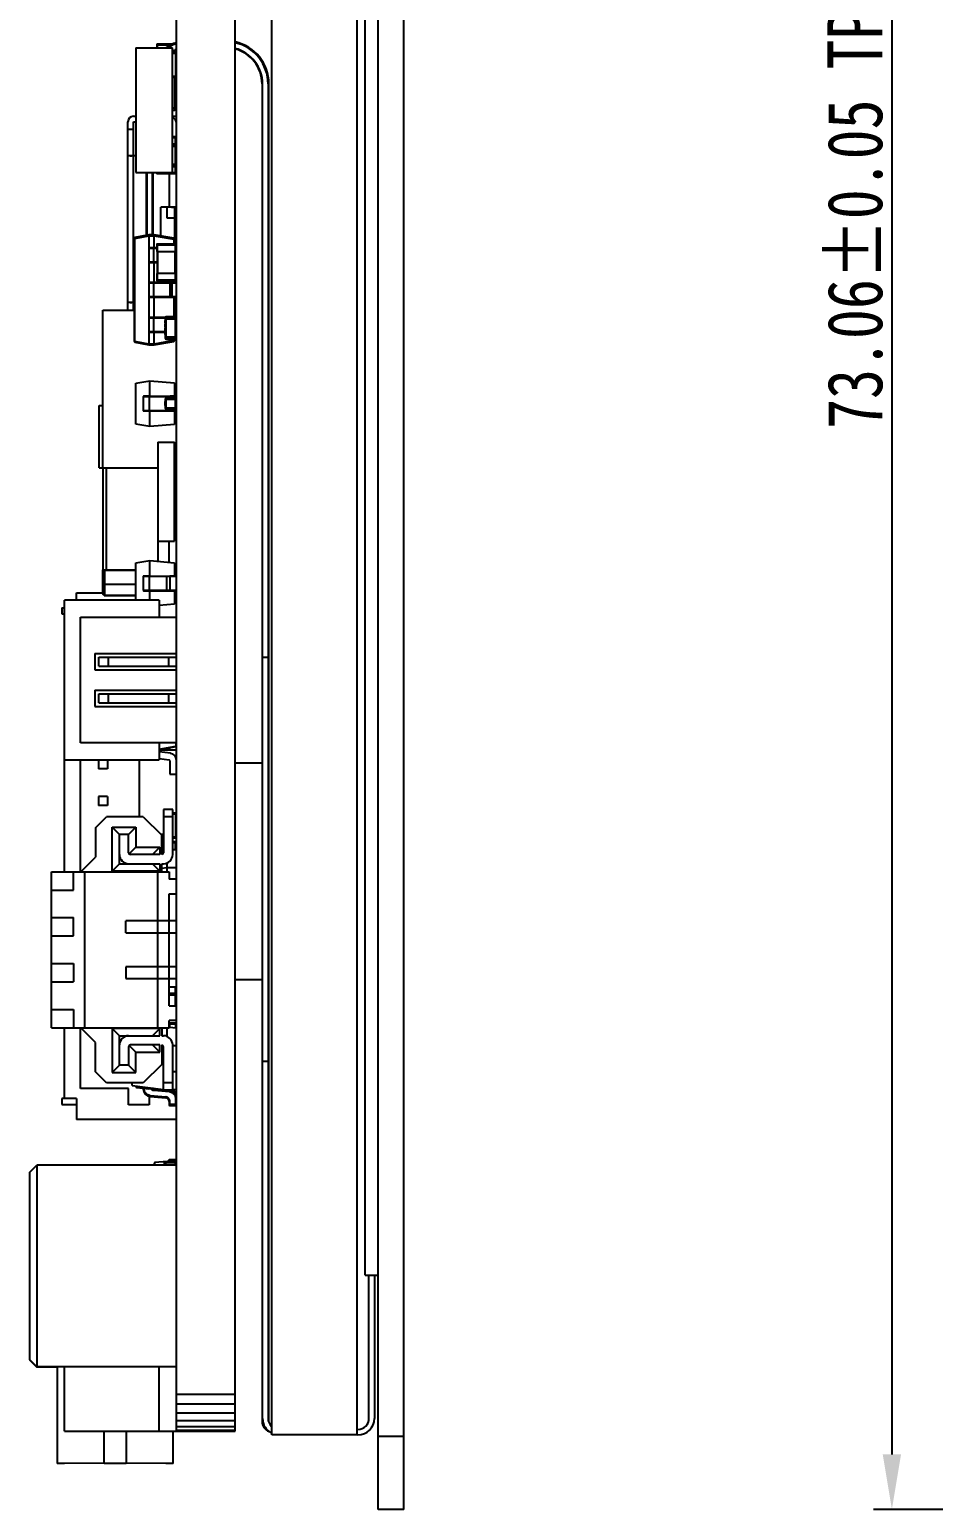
# Model space of a CAD drawing. Header units: millimetres. Extents: x 0 to 297, y 0 to 210.
# Drawn here: x 28.69 to 53.32, y 75.24 to 115.57 of the extents above; entities that cross this region are included whole.
import ezdxf

# ---------------------------------------------------------------- set-up
doc = ezdxf.new("R2010")
doc.units = ezdxf.units.MM
doc.header["$PDMODE"] = 3
doc.header["$PDSIZE"] = 8
doc.linetypes.add('solid', pattern=[0])
doc.layers.get('0').update_dxf_attribs({"linetype": 'CONTINUOUS'})
doc.layers.get('Defpoints').update_dxf_attribs({"linetype": 'CONTINUOUS'})
doc.layers.add('100', color=1, linetype='solid')
doc.styles.get("Standard").update_dxf_attribs({"font": 'txt', "width": 0.8})
doc.dimstyles.new('X0_5', dxfattribs={"dimscale": 0.5, "dimtxt": 2, "dimasz": 2, "dimexe": 1, "dimexo": 1, "dimgap": 0.5, "dimtad": 1, "dimtoh": 1, "dimzin": 0, "dimdsep": 46, "dimtxsty": 'STANDARD', "dimcen": 0, "dimclrd": 256, "dimclrt": 256, "dimadec": 0, "dimazin": 0, "dimtp": 0.1, "dimtm": 0.1, "dimtfac": 1, "dimtofl": 0, "dimtmove": 0, "dimatfit": 3, "dimfxl": 1, "dimtolj": 1, "dimtzin": 0, "dimarcsym": 0})

# ---------------------------------------------------------------- blocks, each defined once
blk = doc.blocks.new('*D35')
at = {"layer": '100', "color": 0, "lineweight": -2}
for p, q in [((64.094, 148.295), (51.692, 148.295)), ((64.094, 75.235), (51.692, 75.235))]:
    blk.add_line(p, q, dxfattribs=at)
at = {"layer": '100', "lineweight": -2}
blk.add_line((52.192, 146.795), (52.192, 76.735), dxfattribs=at)
at = {"layer": '100'}
for points in [[(52.442, 146.795), (51.942, 146.795), (52.192, 148.295)], [(51.942, 76.735), (52.442, 76.735), (52.192, 75.235)]]:
    blk.add_solid(points, dxfattribs=at)
at = {"layer": 'Defpoints', "color": 0}
for p in [(64.594, 148.295), (52.192, 75.235), (64.594, 75.235)]:
    blk.add_point(p, dxfattribs=at)
at = {"layer": '100', "insert": (51.192, 111.622), "char_height": 1.5, "attachment_point": 5, "rotation": 90}
blk.add_mtext('\\A1;73.06%%p0.05 TP OD', dxfattribs=at)
blk = doc.blocks.new('*D36')
at = {"layer": '100', "color": 0, "lineweight": -2}
for p, q in [((65.464, 143.865), (55.891, 143.865)), ((65.464, 85.665), (55.891, 85.665))]:
    blk.add_line(p, q, dxfattribs=at)
at = {"layer": '100', "lineweight": -2}
blk.add_line((56.391, 142.365), (56.391, 87.165), dxfattribs=at)
at = {"layer": '100'}
for points in [[(56.641, 142.365), (56.141, 142.365), (56.391, 143.865)], [(56.141, 87.165), (56.641, 87.165), (56.391, 85.665)]]:
    blk.add_solid(points, dxfattribs=at)
at = {"layer": 'Defpoints', "color": 0}
for p in [(65.964, 143.865), (56.391, 85.665), (65.964, 85.665)]:
    blk.add_point(p, dxfattribs=at)
at = {"layer": '100', "insert": (55.391, 113.902), "char_height": 1.5, "attachment_point": 5, "rotation": 90}
blk.add_mtext('\\A1;58.20%%p0.10 TP VA', dxfattribs=at)

msp = doc.modelspace()

# ---------------------------------------------------------------- linework, layer by layer
at = {"color": 7, "linetype": 'Continuous'}
for p, q in [((38.188, 75.235), (38.188, 148.295)), ((38.888, 75.235), (38.888, 148.295)), ((35.288, 77.265), (35.288, 146.465)), ((37.618, 77.265), (37.618, 146.465)), ((32.688, 77.363), (32.688, 146.371)), ((34.288, 77.363), (34.288, 146.371)), ((37.838, 81.615), (37.838, 145.715)), ((31.588, 115.071), (31.588, 111.671)), ((31.588, 115.071), (32.586, 115.071)), ((32.153, 115.147), (32.153, 115.071)), ((32.153, 115.147), (32.559, 115.147)), ((32.173, 115.071), (32.173, 115.167)), ((32.598, 115.167), (32.173, 115.167)), ((32.586, 111.671), (32.586, 115.071)), ((32.638, 114.971), (32.586, 114.971)), ((32.638, 114.971), (32.638, 114.941)), ((32.653, 114.974), (32.653, 114.968)), ((32.673, 114.956), (32.673, 114.988)), ((32.688, 114.941), (32.586, 114.941)), ((32.663, 114.916), (32.586, 114.916)), ((32.663, 114.916), (32.663, 114.286)), ((32.663, 114.841), (32.688, 114.841)), ((32.663, 114.286), (32.586, 114.286)), ((32.688, 114.261), (32.586, 114.261)), ((32.638, 114.261), (32.638, 113.371)), ((32.663, 114.361), (32.688, 114.361)), ((35.023, 114.087), (35.023, 95.586)), ((35.038, 77.715), (35.038, 114.085)), ((35.188, 114.085), (35.188, 77.715)), ((35.213, 77.635), (35.213, 114.087)), ((32.688, 113.421), (32.586, 113.421)), ((32.586, 113.371), (32.638, 113.371)), ((31.368, 107.923), (31.368, 113.054)), ((31.518, 113.204), (31.588, 113.204)), ((31.518, 107.923), (31.518, 113.054)), ((31.518, 113.054), (31.588, 113.054)), ((32.586, 113.204), (32.688, 113.204)), ((32.68, 113.054), (32.688, 113.054)), ((31.368, 112.854), (31.518, 112.854)), ((32.653, 112.641), (32.586, 112.641)), ((32.586, 112.621), (32.673, 112.621)), ((32.653, 112.641), (32.653, 112.446)), ((32.673, 112.442), (32.673, 112.621)), ((32.688, 112.604), (32.673, 112.604)), ((31.588, 112.129), (31.368, 112.129)), ((32.657, 112.446), (32.586, 112.446)), ((32.586, 112.415), (32.688, 112.415)), ((32.586, 112.385), (32.688, 112.385)), ((32.657, 112.446), (32.657, 111.836)), ((32.586, 111.897), (32.688, 111.897)), ((32.657, 111.867), (32.586, 111.867)), ((32.586, 111.836), (32.657, 111.836)), ((32.653, 111.836), (32.653, 111.641)), ((32.673, 111.661), (32.673, 111.84)), ((31.588, 111.671), (32.586, 111.671)), ((31.869, 111.671), (31.869, 109.958)), ((31.888, 111.671), (31.888, 109.961)), ((32.038, 109.971), (32.038, 111.671)), ((32.059, 109.971), (32.059, 111.671)), ((32.153, 111.671), (32.153, 111.661)), ((32.673, 111.661), (32.153, 111.661)), ((32.173, 111.641), (32.173, 111.671)), ((32.173, 111.641), (32.653, 111.641)), ((32.488, 111.641), (32.488, 110.729)), ((32.268, 109.939), (32.268, 110.729)), ((32.688, 110.729), (32.268, 110.729)), ((32.438, 110.429), (32.438, 110.729)), ((32.638, 110.729), (32.638, 109.721)), ((32.638, 110.429), (32.438, 110.429)), ((31.538, 109.873), (31.538, 107.069)), ((31.538, 109.873), (31.558, 109.873)), ((31.938, 109.971), (31.558, 109.897)), ((31.558, 109.873), (31.938, 109.947)), ((31.558, 107.069), (31.558, 109.873)), ((32.088, 109.971), (31.938, 109.971)), ((31.938, 109.946), (31.938, 106.996)), ((31.938, 109.946), (32.088, 109.946)), ((32.617, 109.878), (32.088, 109.971)), ((32.088, 109.621), (32.088, 109.946)), ((32.088, 109.946), (32.617, 109.853)), ((32.153, 109.701), (32.153, 109.521)), ((32.153, 109.701), (32.653, 109.701)), ((32.173, 109.521), (32.173, 109.721)), ((32.653, 109.721), (32.173, 109.721)), ((32.617, 109.853), (32.617, 109.721)), ((32.617, 109.853), (32.638, 109.853)), ((32.638, 110.028), (32.688, 110.028)), ((32.653, 109.721), (32.653, 109.521)), ((32.653, 109.701), (32.673, 109.701)), ((32.673, 109.521), (32.673, 109.701)), ((31.938, 109.611), (32.153, 109.611)), ((32.153, 109.621), (31.948, 109.621)), ((32.073, 109.231), (32.073, 109.611)), ((32.153, 109.521), (32.673, 109.521)), ((32.163, 109.521), (32.163, 108.921)), ((32.183, 108.921), (32.183, 109.521)), ((32.643, 109.521), (32.643, 108.921)), ((32.663, 108.921), (32.663, 109.521)), ((32.688, 109.628), (32.673, 109.628)), ((32.688, 109.621), (32.673, 109.621)), ((32.673, 109.611), (32.688, 109.611)), ((32.163, 109.231), (31.938, 109.231)), ((31.948, 109.221), (32.163, 109.221)), ((32.088, 108.671), (32.088, 109.221)), ((32.673, 108.921), (32.153, 108.921)), ((32.153, 108.921), (32.153, 108.741)), ((32.173, 108.721), (32.173, 108.921)), ((32.653, 108.921), (32.653, 108.721)), ((32.688, 109.231), (32.663, 109.231)), ((32.688, 109.221), (32.663, 109.221)), ((32.663, 109.221), (32.688, 109.221)), ((32.663, 109.221), (32.688, 109.221)), ((32.663, 108.928), (32.688, 108.928)), ((32.673, 108.741), (32.673, 108.921)), ((31.938, 108.661), (32.073, 108.661)), ((32.121, 108.671), (31.948, 108.671)), ((32.073, 108.661), (32.567, 108.661)), ((32.073, 108.281), (32.073, 108.661)), ((32.688, 108.671), (32.121, 108.671)), ((32.673, 108.741), (32.153, 108.741)), ((32.173, 108.721), (32.653, 108.721)), ((32.524, 108.281), (32.524, 108.661)), ((32.56, 108.661), (32.56, 108.281)), ((32.567, 108.661), (32.578, 108.661)), ((32.567, 108.661), (32.567, 108.281)), ((32.578, 108.661), (32.688, 108.661)), ((32.578, 108.281), (32.578, 108.661)), ((32.617, 108.721), (32.617, 108.671)), ((32.653, 108.721), (32.638, 108.721)), ((32.638, 108.671), (32.638, 108.721)), ((32.638, 108.701), (32.673, 108.701)), ((32.653, 108.721), (32.653, 108.671)), ((32.673, 108.671), (32.673, 108.701)), ((31.538, 108.129), (31.368, 108.129)), ((32.073, 108.281), (31.938, 108.281)), ((31.948, 108.271), (32.121, 108.271)), ((32.567, 108.281), (32.073, 108.281)), ((32.088, 107.721), (32.088, 108.271)), ((32.121, 108.271), (32.688, 108.271)), ((32.577, 108.271), (32.527, 108.271)), ((32.578, 108.281), (32.567, 108.281)), ((32.688, 108.281), (32.578, 108.281)), ((32.617, 108.271), (32.617, 107.741)), ((32.638, 107.741), (32.638, 108.271)), ((32.673, 108.221), (32.638, 108.221)), ((32.653, 108.201), (32.638, 108.201)), ((32.638, 108.201), (32.653, 108.201)), ((32.653, 108.271), (32.653, 108.201)), ((32.673, 108.221), (32.673, 108.271)), ((30.688, 103.624), (30.688, 107.923)), ((30.688, 107.923), (31.538, 107.923)), ((31.938, 107.711), (32.383, 107.711)), ((32.385, 107.721), (31.948, 107.721)), ((32.073, 107.331), (32.073, 107.711)), ((32.383, 107.711), (32.657, 107.711)), ((32.383, 107.711), (32.383, 107.162)), ((32.657, 107.741), (32.414, 107.741)), ((32.414, 107.132), (32.414, 107.741)), ((32.638, 107.923), (32.688, 107.923)), ((32.657, 107.741), (32.657, 107.132)), ((32.657, 107.711), (32.688, 107.711)), ((32.688, 107.721), (32.686, 107.721)), ((32.383, 107.331), (31.938, 107.331)), ((31.948, 107.321), (32.381, 107.321)), ((32.088, 106.996), (32.088, 107.321)), ((32.381, 107.636), (32.383, 107.636)), ((32.381, 107.562), (32.381, 107.636)), ((32.381, 107.625), (32.383, 107.625)), ((32.383, 107.573), (32.381, 107.573)), ((32.381, 107.562), (32.383, 107.562)), ((32.383, 107.534), (32.381, 107.534)), ((32.381, 107.46), (32.381, 107.534)), ((32.381, 107.497), (32.383, 107.497)), ((32.383, 107.46), (32.381, 107.46)), ((32.381, 107.43), (32.383, 107.43)), ((32.381, 107.353), (32.381, 107.43)), ((32.381, 107.353), (32.383, 107.353)), ((32.383, 107.329), (32.381, 107.329)), ((32.381, 107.255), (32.381, 107.329)), ((32.381, 107.293), (32.383, 107.293)), ((32.383, 107.68), (32.688, 107.68)), ((32.389, 107.68), (32.386, 107.68)), ((31.558, 107.069), (31.538, 107.069)), ((31.938, 106.996), (31.558, 107.069)), ((31.558, 107.045), (31.938, 106.971)), ((32.088, 106.996), (31.938, 106.996)), ((31.938, 106.971), (32.088, 106.971)), ((32.617, 107.089), (32.088, 106.996)), ((32.088, 106.971), (32.617, 107.064)), ((32.383, 107.255), (32.381, 107.255)), ((32.383, 107.193), (32.688, 107.193)), ((32.657, 107.162), (32.383, 107.162)), ((32.389, 107.193), (32.386, 107.193)), ((32.414, 107.132), (32.657, 107.132)), ((32.617, 107.132), (32.617, 107.089)), ((32.638, 107.089), (32.617, 107.089)), ((32.638, 107.089), (32.638, 107.132)), ((31.588, 105.93), (31.963, 105.996)), ((31.588, 104.812), (31.588, 105.93)), ((31.963, 105.996), (32.638, 105.937)), ((31.963, 105.571), (31.963, 105.996)), ((32.638, 105.937), (32.638, 105.571)), ((30.588, 105.325), (30.688, 105.325)), ((30.588, 103.623), (30.588, 105.325)), ((31.788, 105.566), (32.427, 105.566)), ((31.788, 105.566), (31.788, 105.176)), ((31.96, 105.571), (31.793, 105.571)), ((31.96, 105.571), (32.518, 105.571)), ((31.96, 105.566), (31.96, 105.571)), ((31.96, 105.176), (31.96, 105.566)), ((32.381, 105.428), (32.383, 105.428)), ((32.381, 105.323), (32.381, 105.428)), ((32.383, 105.34), (32.381, 105.34)), ((32.381, 105.331), (32.383, 105.331)), ((32.383, 105.323), (32.381, 105.323)), ((32.381, 105.321), (32.381, 105.323)), ((32.381, 105.321), (32.383, 105.321)), ((32.383, 105.493), (32.657, 105.493)), ((32.383, 105.493), (32.383, 105.25)), ((32.657, 105.524), (32.414, 105.524)), ((32.414, 105.219), (32.414, 105.524)), ((32.427, 105.571), (32.427, 105.566)), ((32.427, 105.566), (32.683, 105.566)), ((32.427, 105.524), (32.427, 105.566)), ((32.513, 105.566), (32.513, 105.524)), ((32.683, 105.571), (32.518, 105.571)), ((32.518, 105.524), (32.518, 105.571)), ((32.657, 105.524), (32.657, 105.219)), ((32.657, 105.493), (32.688, 105.493)), ((32.683, 105.571), (32.683, 105.51)), ((32.683, 105.176), (31.788, 105.176)), ((31.793, 105.171), (32.683, 105.171)), ((31.96, 105.171), (31.96, 105.176)), ((31.963, 104.746), (31.963, 105.171)), ((32.657, 105.25), (32.383, 105.25)), ((32.414, 105.219), (32.657, 105.219)), ((32.427, 105.176), (32.427, 105.219)), ((32.427, 105.176), (32.427, 105.171)), ((32.513, 105.219), (32.513, 105.176)), ((32.518, 105.171), (32.518, 105.219)), ((32.683, 105.171), (32.638, 105.171)), ((32.638, 105.171), (32.638, 104.805)), ((32.678, 105.171), (32.683, 105.171)), ((32.683, 105.233), (32.683, 105.176)), ((31.963, 104.746), (31.588, 104.812)), ((32.638, 104.805), (31.963, 104.746)), ((32.188, 104.321), (32.638, 104.321)), ((32.188, 104.321), (32.188, 101.076)), ((32.638, 101.621), (32.638, 104.321)), ((32.657, 103.976), (32.638, 103.976)), ((32.638, 103.945), (32.688, 103.945)), ((32.638, 103.915), (32.688, 103.915)), ((32.657, 103.976), (32.657, 103.366)), ((32.674, 103.971), (32.688, 103.971)), ((30.588, 103.623), (31.188, 103.623)), ((30.588, 103.622), (31.188, 103.622)), ((30.688, 103.624), (32.188, 103.624)), ((30.688, 103.623), (30.688, 100.843)), ((30.788, 100.843), (30.788, 103.623)), ((31.188, 103.623), (32.188, 103.623)), ((32.638, 103.427), (32.688, 103.427)), ((32.657, 103.397), (32.638, 103.397)), ((32.638, 103.366), (32.657, 103.366)), ((32.657, 102.576), (32.638, 102.576)), ((32.638, 102.545), (32.688, 102.545)), ((32.638, 102.515), (32.688, 102.515)), ((32.657, 102.576), (32.657, 101.966)), ((32.638, 102.027), (32.688, 102.027)), ((32.657, 101.997), (32.638, 101.997)), ((32.638, 101.966), (32.657, 101.966)), ((32.673, 101.971), (32.688, 101.971)), ((32.188, 101.621), (32.638, 101.621)), ((32.488, 101.049), (32.488, 101.621)), ((30.688, 100.843), (31.588, 100.843)), ((30.688, 100.191), (30.688, 100.843)), ((31.588, 101.029), (31.963, 101.095)), ((31.588, 100.013), (31.588, 101.029)), ((31.963, 101.095), (32.638, 101.036)), ((31.963, 100.67), (31.963, 101.095)), ((32.638, 101.036), (32.638, 100.67)), ((32.688, 100.97), (32.638, 100.97)), ((31.588, 100.823), (30.688, 100.823)), ((31.588, 100.443), (30.688, 100.443)), ((30.738, 100.151), (30.738, 100.823)), ((31.788, 100.665), (32.427, 100.665)), ((31.788, 100.665), (31.788, 100.275)), ((31.96, 100.67), (31.793, 100.67)), ((31.96, 100.67), (32.518, 100.67)), ((31.96, 100.665), (31.96, 100.67)), ((31.96, 100.275), (31.96, 100.665)), ((32.427, 100.67), (32.427, 100.665)), ((32.427, 100.665), (32.683, 100.665)), ((32.427, 100.275), (32.427, 100.665)), ((32.513, 100.665), (32.513, 100.275)), ((32.683, 100.67), (32.518, 100.67)), ((32.518, 100.27), (32.518, 100.67)), ((32.688, 100.77), (32.638, 100.77)), ((32.683, 100.67), (32.683, 100.275)), ((29.963, 100.215), (30.688, 100.215)), ((29.963, 100.013), (29.963, 100.215)), ((30.727, 100.144), (30.738, 100.143)), ((30.738, 100.151), (30.738, 100.144)), ((30.738, 100.144), (30.738, 100.143)), ((30.738, 100.143), (31.588, 100.143)), ((30.738, 100.141), (30.738, 100.143)), ((31.588, 100.141), (30.738, 100.141)), ((32.683, 100.275), (31.788, 100.275)), ((31.793, 100.27), (32.683, 100.27)), ((31.96, 100.27), (31.96, 100.275)), ((31.963, 100.013), (31.963, 100.27)), ((32.427, 100.275), (32.427, 100.27)), ((32.683, 100.27), (32.638, 100.27)), ((32.638, 100.27), (32.638, 99.904)), ((32.688, 100.17), (32.638, 100.17)), ((32.678, 100.27), (32.683, 100.27)), ((29.563, 99.81), (29.638, 99.81)), ((29.563, 99.81), (29.563, 99.647)), ((29.563, 99.647), (29.638, 99.647)), ((32.219, 100.013), (29.638, 100.013)), ((29.638, 92.613), (29.638, 100.013)), ((32.219, 100.013), (32.219, 99.55)), ((32.638, 99.904), (32.219, 99.867)), ((32.638, 99.904), (32.219, 99.868)), ((32.688, 99.97), (32.638, 99.97)), ((32.688, 99.97), (32.638, 99.97)), ((30.079, 99.55), (32.688, 99.55)), ((30.079, 96.126), (30.079, 99.55)), ((30.463, 98.563), (32.688, 98.563)), ((30.463, 98.563), (30.463, 98.113)), ((30.576, 98.463), (32.688, 98.463)), ((30.576, 98.213), (30.576, 98.463)), ((30.826, 98.463), (30.826, 98.213)), ((32.483, 98.213), (32.483, 98.463)), ((35.188, 98.449), (35.038, 98.449)), ((30.463, 98.113), (32.688, 98.113)), ((30.576, 98.213), (32.688, 98.213)), ((30.463, 97.563), (32.688, 97.563)), ((30.463, 97.563), (30.463, 97.113)), ((30.576, 97.463), (32.688, 97.463)), ((30.576, 97.213), (30.576, 97.463)), ((30.576, 97.213), (32.688, 97.213)), ((30.826, 97.463), (30.826, 97.213)), ((32.483, 97.213), (32.483, 97.463)), ((30.463, 97.113), (32.688, 97.113)), ((32.688, 96.126), (30.079, 96.126)), ((32.219, 96.126), (32.219, 95.663)), ((32.219, 95.959), (32.671, 96.039)), ((32.671, 96.019), (32.219, 95.939)), ((32.508, 95.939), (32.508, 95.99)), ((32.671, 96.126), (32.671, 96.039)), ((29.638, 95.663), (32.219, 95.663)), ((30.075, 92.613), (30.075, 95.663)), ((30.563, 95.663), (30.563, 95.415)), ((30.813, 95.663), (30.813, 95.415)), ((31.688, 94.113), (31.688, 95.663)), ((32.219, 95.939), (32.687, 95.939)), ((32.533, 95.841), (32.219, 95.885)), ((32.219, 95.703), (32.491, 95.665)), ((32.324, 95.958), (32.324, 95.939)), ((32.508, 95.645), (32.508, 95.269)), ((32.688, 95.768), (32.687, 95.768)), ((34.288, 95.586), (35.038, 95.586)), ((30.813, 95.415), (30.563, 95.415)), ((32.508, 95.269), (32.688, 95.269)), ((32.688, 94.823), (32.687, 94.823)), ((32.688, 94.822), (32.687, 94.822)), ((30.813, 94.665), (30.563, 94.665)), ((30.563, 94.665), (30.563, 94.415)), ((30.813, 94.415), (30.563, 94.415)), ((30.813, 94.665), (30.813, 94.415)), ((32.687, 94.757), (32.688, 94.757)), ((32.687, 94.727), (32.688, 94.727)), ((30.488, 93.813), (30.788, 94.113)), ((31.788, 94.113), (30.788, 94.113)), ((31.788, 94.113), (32.288, 93.613)), ((32.588, 94.313), (32.338, 94.313)), ((32.338, 94.313), (32.338, 93.133)), ((32.588, 94.113), (32.338, 94.113)), ((32.588, 93.083), (32.588, 94.313)), ((32.688, 94.209), (32.588, 94.209)), ((32.663, 94.184), (32.588, 94.184)), ((32.663, 94.184), (32.663, 93.554)), ((32.663, 94.109), (32.688, 94.109)), ((32.687, 94.239), (32.688, 94.239)), ((30.488, 93.813), (30.488, 93.013)), ((30.938, 93.833), (31.588, 93.833)), ((30.938, 93.833), (31.138, 93.633)), ((30.938, 92.633), (30.938, 93.833)), ((31.388, 93.633), (31.138, 93.633)), ((31.138, 92.833), (31.138, 93.633)), ((31.588, 93.833), (31.388, 93.633)), ((31.388, 93.133), (31.388, 93.633)), ((31.588, 93.833), (31.588, 93.283)), ((32.262, 93.639), (32.338, 93.639)), ((32.288, 93.083), (32.288, 93.613)), ((32.324, 93.639), (32.324, 93.428)), ((32.663, 93.639), (32.687, 93.639)), ((32.663, 93.629), (32.688, 93.629)), ((31.588, 93.283), (31.403, 93.098)), ((31.588, 93.283), (32.238, 93.283)), ((32.238, 93.283), (32.038, 93.083)), ((32.238, 93.283), (32.238, 93.083)), ((32.338, 93.428), (32.288, 93.428)), ((32.288, 93.408), (32.338, 93.408)), ((32.663, 93.554), (32.588, 93.554)), ((32.688, 93.529), (32.588, 93.529)), ((32.653, 93.428), (32.588, 93.428)), ((32.588, 93.408), (32.673, 93.408)), ((32.653, 93.428), (32.653, 93.219)), ((32.673, 93.219), (32.673, 93.408)), ((30.088, 92.613), (30.488, 93.013)), ((30.938, 92.633), (31.138, 92.833)), ((31.138, 92.833), (32.238, 92.833)), ((32.238, 93.083), (31.438, 93.083)), ((32.238, 92.633), (32.038, 92.833)), ((32.238, 92.833), (32.238, 92.633)), ((32.288, 92.833), (32.338, 92.833)), ((32.288, 92.613), (32.288, 92.833)), ((29.288, 92.613), (32.488, 92.613)), ((29.288, 88.363), (29.288, 92.613)), ((29.888, 92.113), (29.888, 92.613)), ((30.188, 92.613), (30.188, 88.363)), ((32.238, 92.633), (30.938, 92.633)), ((32.188, 88.363), (32.188, 92.613)), ((32.488, 92.613), (32.488, 92.413)), ((32.688, 92.413), (32.488, 92.413)), ((29.288, 92.113), (29.888, 92.113)), ((32.488, 92.013), (32.688, 92.013)), ((32.488, 88.963), (32.488, 92.013)), ((29.288, 91.363), (29.888, 91.363)), ((29.888, 90.863), (29.888, 91.363)), ((32.688, 91.273), (31.313, 91.273)), ((31.313, 90.953), (31.313, 91.273)), ((29.288, 90.863), (29.888, 90.863)), ((31.313, 90.953), (32.688, 90.953)), ((29.288, 90.113), (29.888, 90.113)), ((29.888, 90.113), (29.888, 89.613)), ((32.688, 90.023), (31.313, 90.023)), ((31.313, 90.023), (31.313, 89.703)), ((29.288, 89.613), (29.888, 89.613)), ((31.313, 89.703), (32.688, 89.703)), ((34.288, 89.679), (35.038, 89.679)), ((35.023, 89.679), (35.023, 77.635)), ((32.657, 89.296), (32.488, 89.296)), ((32.653, 89.279), (32.488, 89.279)), ((32.488, 89.259), (32.673, 89.259)), ((32.653, 89.279), (32.653, 88.963)), ((32.657, 89.469), (32.657, 89.278)), ((32.673, 88.963), (32.673, 89.259)), ((32.688, 89.183), (32.673, 89.183)), ((32.673, 89.14), (32.688, 89.14)), ((29.288, 88.863), (29.888, 88.863)), ((29.888, 88.863), (29.888, 88.363)), ((32.488, 88.963), (32.688, 88.963)), ((29.288, 88.363), (32.488, 88.363)), ((29.638, 86.433), (29.638, 88.363)), ((30.075, 86.71), (30.075, 88.363)), ((30.488, 87.963), (30.088, 88.363)), ((32.238, 88.343), (30.938, 88.343)), ((30.938, 88.343), (31.138, 88.143)), ((30.938, 88.343), (30.938, 87.143)), ((32.238, 88.343), (32.038, 88.143)), ((32.238, 88.143), (32.238, 88.343)), ((32.288, 88.363), (32.288, 88.143)), ((32.324, 88.363), (32.324, 88.356)), ((32.688, 88.563), (32.488, 88.563)), ((32.488, 88.363), (32.488, 88.563)), ((32.488, 88.465), (32.688, 88.465)), ((32.513, 88.382), (32.488, 88.382)), ((32.663, 88.49), (32.513, 88.49)), ((32.513, 88.382), (32.513, 88.49)), ((32.663, 88.49), (32.663, 88.356)), ((30.488, 87.163), (30.488, 87.963)), ((31.138, 88.143), (32.238, 88.143)), ((31.138, 87.343), (31.138, 88.143)), ((32.288, 88.143), (32.338, 88.143)), ((31.388, 87.843), (31.388, 87.343)), ((31.588, 87.693), (31.403, 87.878)), ((32.238, 87.893), (31.438, 87.893)), ((31.588, 87.693), (32.238, 87.693)), ((31.588, 87.143), (31.588, 87.693)), ((32.238, 87.693), (32.038, 87.893)), ((32.238, 87.693), (32.238, 87.893)), ((32.288, 87.893), (32.288, 87.363)), ((32.338, 86.663), (32.338, 87.843)), ((32.588, 86.663), (32.588, 87.893)), ((30.788, 86.863), (30.488, 87.163)), ((30.938, 87.143), (31.138, 87.343)), ((30.938, 87.143), (31.588, 87.143)), ((31.388, 87.343), (31.138, 87.343)), ((31.588, 87.143), (31.388, 87.343)), ((32.288, 87.363), (31.788, 86.863)), ((35.188, 87.444), (35.038, 87.444)), ((31.383, 86.71), (30.075, 86.71)), ((31.788, 86.863), (30.788, 86.863)), ((31.383, 86.26), (31.383, 86.71)), ((31.588, 86.771), (31.588, 86.762)), ((31.613, 86.762), (31.588, 86.762)), ((31.61, 86.739), (31.613, 86.762)), ((31.61, 86.738), (31.61, 86.739)), ((31.61, 86.738), (31.935, 86.693)), ((31.613, 86.762), (31.613, 86.768)), ((31.613, 86.762), (31.938, 86.718)), ((31.788, 86.713), (31.788, 86.69)), ((31.938, 86.718), (31.935, 86.693)), ((31.938, 86.718), (31.978, 86.723)), ((31.941, 86.695), (31.938, 86.718)), ((31.941, 86.693), (32.077, 86.711)), ((32.588, 86.863), (32.338, 86.863)), ((29.963, 86.433), (29.563, 86.433)), ((29.563, 86.433), (29.563, 86.27)), ((29.963, 86.433), (29.963, 85.865)), ((31.813, 86.69), (31.788, 86.69)), ((31.813, 86.69), (31.813, 86.71)), ((31.941, 86.693), (31.941, 86.695)), ((31.95, 86.494), (31.95, 86.26)), ((31.97, 86.49), (31.973, 86.515)), ((31.97, 86.49), (32.397, 86.453)), ((31.973, 86.515), (32.399, 86.478)), ((32.028, 86.7), (32.088, 86.692)), ((32.077, 86.655), (32.079, 86.68)), ((32.503, 86.619), (32.077, 86.655)), ((32.505, 86.644), (32.079, 86.68)), ((32.188, 86.692), (32.088, 86.692)), ((32.188, 86.692), (32.188, 86.697)), ((32.188, 86.692), (32.201, 86.696)), ((32.575, 86.652), (32.246, 86.666)), ((32.588, 86.663), (32.338, 86.663)), ((32.399, 86.478), (32.397, 86.453)), ((32.488, 86.353), (32.513, 86.353)), ((32.488, 86.353), (32.488, 86.27)), ((32.505, 86.644), (32.503, 86.619)), ((32.513, 86.245), (32.513, 86.353)), ((32.663, 86.444), (32.688, 86.444)), ((32.663, 86.444), (32.663, 86.245)), ((29.563, 86.27), (29.963, 86.27)), ((31.95, 86.26), (31.383, 86.26)), ((32.663, 86.27), (32.488, 86.27)), ((32.513, 86.245), (32.663, 86.245)), ((32.688, 85.865), (29.963, 85.865)), ((32.438, 84.719), (32.106, 84.691)), ((32.688, 84.709), (32.363, 84.709)), ((32.363, 84.621), (32.363, 84.709)), ((32.488, 84.719), (32.438, 84.719)), ((32.438, 84.709), (32.438, 84.719)), ((32.488, 84.769), (32.688, 84.769)), ((32.488, 84.709), (32.488, 84.769)), ((28.688, 84.421), (28.888, 84.621)), ((28.688, 84.421), (28.688, 79.316)), ((32.688, 84.621), (28.888, 84.621)), ((28.888, 84.621), (28.888, 79.116)), ((32.088, 84.671), (32.088, 84.621)), ((32.106, 84.621), (32.106, 84.691)), ((32.363, 84.659), (32.388, 84.659)), ((32.663, 84.684), (32.388, 84.684)), ((32.388, 84.684), (32.388, 84.621)), ((32.663, 84.621), (32.663, 84.684)), ((37.838, 81.615), (38.188, 81.615)), ((37.938, 77.715), (37.938, 81.615)), ((38.088, 81.615), (38.088, 77.715)), ((28.688, 79.321), (28.888, 79.121)), ((28.688, 79.316), (28.888, 79.116)), ((32.688, 79.121), (28.888, 79.121)), ((29.438, 79.116), (28.888, 79.116)), ((29.438, 79.121), (29.438, 76.49)), ((29.638, 77.363), (29.638, 79.121)), ((32.219, 77.363), (32.219, 79.121)), ((32.688, 78.372), (34.288, 78.372)), ((32.688, 78.11), (34.288, 78.11)), ((32.688, 77.867), (34.288, 77.867)), ((32.688, 77.658), (34.288, 77.658)), ((32.688, 77.498), (34.288, 77.498)), ((29.638, 77.363), (32.688, 77.363)), ((30.718, 76.491), (30.718, 77.363)), ((31.318, 77.363), (31.318, 76.491)), ((32.598, 76.49), (32.598, 77.363)), ((32.688, 77.397), (34.288, 77.397)), ((32.688, 77.363), (34.288, 77.363)), ((37.638, 77.265), (35.288, 77.265)), ((37.618, 77.415), (37.638, 77.415)), ((38.188, 77.235), (38.888, 77.235)), ((29.638, 76.49), (29.438, 76.49)), ((30.718, 76.491), (29.638, 76.49)), ((30.718, 76.491), (31.318, 76.491)), ((32.398, 76.49), (31.318, 76.491)), ((32.598, 76.49), (32.398, 76.49)), ((38.888, 75.235), (38.188, 75.235))]:
    msp.add_line(p, q, dxfattribs=at)
at = {"color": 40, "linetype": 'Continuous'}
for p, q in [((31.368, 112.129), (31.375, 112.129)), ((31.43, 112.129), (31.471, 112.129)), ((32.554, 110.729), (32.606, 110.729)), ((32.678, 110.729), (32.688, 110.729)), ((31.368, 108.129), (31.375, 108.129)), ((31.43, 108.129), (31.472, 108.129))]:
    msp.add_line(p, q, dxfattribs=at)
at = {"color": 6, "linetype": 'Continuous'}
for p, q in [((32.588, 93.219), (32.688, 93.219)), ((32.438, 92.719), (32.438, 92.856)), ((32.428, 92.719), (32.288, 92.702)), ((32.688, 92.719), (32.428, 92.719)), ((32.429, 92.719), (32.429, 92.613)), ((32.688, 89.469), (32.488, 89.469)), ((32.289, 88.351), (32.384, 88.363)), ((32.428, 88.363), (32.428, 88.124)), ((32.688, 88.355), (32.488, 88.365)), ((32.688, 87.869), (32.588, 87.869)), ((32.588, 87.169), (32.688, 87.169)), ((31.488, 86.784), (31.488, 86.863)), ((31.488, 86.784), (32.338, 86.68)), ((32.588, 86.677), (32.688, 86.682))]:
    msp.add_line(p, q, dxfattribs=at)
at = {"color": 7, "linetype": 'Continuous'}
for centre, radius, start, end in [((32.173, 115.147), 0.02, 90, 180), ((33.019, 114.106), 1.15, 106.778, 122.174), ((33.038, 114.085), 1.15, 108.0065, 119.3354), ((33.038, 114.085), 1, 110.627, 117.2512), ((33.059, 114.066), 1, 111.8217, 115.4494), ((32.638, 114.921), 0.05, 24.1876, 90), ((34.044, 114.087), 1.169, 0, 77.8733), ((34.038, 114.085), 1, 0, 75.3745), ((34.044, 114.087), 0.979, 0, 75.427), ((34.038, 114.085), 1.15, 0, 77.2465), ((32.638, 113.421), 0.05, 270, 0), ((32.638, 113.421), 0.05, 270, 0), ((31.518, 113.054), 0.15, 90, 180), ((32.488, 113.004), 0.2, 0, 60.2893), ((32.653, 112.621), 0.02, 0, 90), ((32.173, 111.661), 0.02, 180, 270), ((32.173, 111.661), 0.02, 180, 270), ((32.653, 111.661), 0.02, 270, 0), ((32.653, 111.661), 0.02, 270, 0), ((31.563, 109.873), 0.025, 101, 180), ((32.092, 109.946), 0.00443, 175.1085, 179.9946), ((32.173, 109.701), 0.02, 90, 180), ((32.613, 109.853), 0.025, 0, 80), ((32.653, 109.701), 0.02, 0, 90), ((31.948, 109.611), 0.01, 90, 180), ((31.948, 109.231), 0.01, 180, 270), ((31.948, 108.661), 0.01, 90, 180), ((32.173, 108.741), 0.02, 180, 270), ((32.173, 108.741), 0.02, 180, 270), ((32.57, 108.661), 0.00999, 90.0448, 180.0389), ((32.577, 108.661), 0.00999, 90.0448, 180.0389), ((32.653, 108.741), 0.02, 270, 0), ((32.653, 108.741), 0.02, 270, 0), ((32.653, 108.701), 0.02, 0, 90), ((31.948, 108.281), 0.01, 180, 270), ((32.57, 108.281), 0.00999, 179.9613, 269.9543), ((32.577, 108.281), 0.00999, 179.9613, 269.9543), ((32.653, 108.221), 0.02, 270, 0), ((32.653, 108.221), 0.02, 270, 0), ((31.948, 107.711), 0.01, 90, 180), ((32.414, 107.711), 0.0305, 90, 180), ((31.948, 107.331), 0.01, 180, 270), ((31.563, 107.069), 0.025, 180, 259), ((31.563, 107.069), 0.025, 180, 259), ((32.092, 106.996), 0.00443, 180.0054, 184.8915), ((32.414, 107.162), 0.0305, 180, 270), ((32.414, 107.162), 0.0305, 180, 270), ((32.613, 107.089), 0.025, 280, 0), ((32.613, 107.089), 0.025, 280, 0), ((31.793, 105.566), 0.005, 90, 180), ((32.414, 105.493), 0.0305, 90, 180), ((32.518, 105.566), 0.005, 90, 180), ((31.793, 105.176), 0.005, 180, 270), ((32.414, 105.25), 0.0305, 180, 270), ((32.518, 105.176), 0.005, 180, 270), ((31.793, 100.665), 0.005, 90, 180), ((32.518, 100.665), 0.005, 90, 180), ((30.732, 100.198), 0.0443, 180.7584, 204.9297), ((30.738, 100.193), 0.05, 180, 257.6844), ((30.738, 100.191), 0.05, 247.9447, 270), ((31.793, 100.275), 0.005, 180, 270), ((32.518, 100.275), 0.005, 180, 270), ((32.488, 95.645), 0.02, 360, 82), ((32.508, 95.662), 0.18, 360, 82), ((32.653, 93.408), 0.02, 0, 90), ((31.388, 93.083), 0.25, 180, 270), ((31.438, 93.133), 0.05, 180, 270), ((32.288, 93.133), 0.05, 270, 0), ((32.338, 93.083), 0.25, 270, 0), ((32.653, 89.259), 0.02, 0, 90), ((32.513, 88.465), 0.025, 90, 180), ((32.388, 88.382), 0.125, 351.8392, 360), ((32.663, 88.465), 0.025, 74.9999, 90), ((31.388, 87.893), 0.25, 90, 180), ((32.338, 87.893), 0.25, 0, 90), ((31.438, 87.843), 0.05, 90, 180), ((32.288, 87.843), 0.05, 0, 90), ((31.613, 86.762), 0.025, 180, 262.2275), ((31.613, 86.762), 0.025, 180, 262.2275), ((31.988, 86.69), 0.2, 180, 264.9906), ((31.988, 86.69), 0.2, 180, 264.9906), ((31.938, 86.718), 0.025, 262.2275, 277.4479), ((32.088, 86.78), 0.1, 229.8119, 265.0586), ((32.213, 86.692), 0.125, 180, 185.994), ((32.213, 86.692), 0.025, 180, 246.214), ((32.388, 86.353), 0.1, 0.9139, 84.9906), ((32.388, 86.353), 0.1, 360, 84.9906), ((32.488, 86.444), 0.2, 360, 85.0586), ((32.571, 86.544), 0.108, 2, 87.6334), ((32.513, 86.27), 0.025, 180, 270), ((32.513, 86.27), 0.025, 180, 270), ((32.108, 84.671), 0.02, 94.8995, 180.0047), ((35.313, 77.635), 0.29, 180, 250.7325), ((35.488, 77.715), 0.45, 180, 243.2675), ((35.488, 77.715), 0.3, 180, 227.758), ((35.313, 77.635), 0.1, 230.174, 255.3667), ((37.638, 77.715), 0.45, 270, 0), ((37.638, 77.715), 0.3, 270, 0)]:
    msp.add_arc(centre, radius, start, end, dxfattribs=at)
at = {"color": 40, "linetype": 'Continuous'}
msp.add_arc((32.488, 113.004), 0.2, 60.2893, 60.656, dxfattribs=at)
at = {"color": 7, "linetype": 'Continuous'}
for centre, start_param, end_param in [((31.809, 109.946), -0.000005, 0.018203), ((31.809, 106.996), -0.018213, -0.000005)]:
    msp.add_ellipse(centre, major_axis=(0.129, 0), ratio=0.19438, start_param=start_param, end_param=end_param, dxfattribs=at)
for points, knots in [([(31.558, 109.873), (31.558, 109.876), (31.557, 109.88), (31.556, 109.886), (31.556, 109.89), (31.556, 109.893), (31.557, 109.895), (31.557, 109.896), (31.557, 109.897), (31.558, 109.897), (31.558, 109.897)], [0, 0, 0, 0, 0.368993, 0.535229, 0.681456, 0.802942, 0.896128, 0.931708, 0.960169, 1, 1, 1, 1]), ([(31.938, 109.971), (31.938, 109.971), (31.938, 109.971), (31.937, 109.97), (31.937, 109.969), (31.937, 109.967), (31.937, 109.964), (31.937, 109.96), (31.937, 109.954), (31.938, 109.95), (31.938, 109.947)], [0, 0, 0, 0, 0.010679, 0.028007, 0.087363, 0.179977, 0.303186, 0.452591, 0.622814, 1, 1, 1, 1]), ([(32.088, 109.971), (32.088, 109.971), (32.088, 109.971), (32.088, 109.97), (32.089, 109.969), (32.089, 109.967), (32.089, 109.964), (32.089, 109.96), (32.089, 109.954), (32.088, 109.95), (32.088, 109.946)], [0, 0, 0, 0, 0.009936, 0.026796, 0.085716, 0.178257, 0.301634, 0.451349, 0.621962, 1, 1, 1, 1]), ([(32.617, 109.878), (32.618, 109.878), (32.618, 109.877), (32.618, 109.876), (32.619, 109.875), (32.619, 109.873), (32.619, 109.87), (32.619, 109.866), (32.618, 109.861), (32.618, 109.856), (32.617, 109.853)], [0, 0, 0, 0, 0.037298, 0.065049, 0.100209, 0.193182, 0.315018, 0.461957, 0.62911, 1, 1, 1, 1]), ([(32.073, 109.611), (32.073, 109.612), (32.073, 109.614), (32.073, 109.617), (32.074, 109.618), (32.074, 109.619), (32.075, 109.62), (32.075, 109.621), (32.076, 109.621), (32.076, 109.621)], [0, 0, 0, 0, 0.343658, 0.50107, 0.642023, 0.762728, 0.860986, 0.937843, 1, 1, 1, 1]), ([(32.076, 109.221), (32.076, 109.221), (32.075, 109.221), (32.075, 109.222), (32.074, 109.223), (32.074, 109.224), (32.073, 109.226), (32.073, 109.228), (32.073, 109.23), (32.073, 109.231)], [0, 0, 0, 0, 0.062159, 0.13903, 0.237303, 0.358019, 0.498976, 0.656382, 1, 1, 1, 1]), ([(32.073, 108.661), (32.073, 108.662), (32.073, 108.664), (32.073, 108.667), (32.074, 108.668), (32.074, 108.669), (32.075, 108.67), (32.075, 108.671), (32.076, 108.671), (32.076, 108.671)], [0, 0, 0, 0, 0.343658, 0.50107, 0.642023, 0.762728, 0.860986, 0.937843, 1, 1, 1, 1]), ([(32.527, 108.671), (32.527, 108.671), (32.526, 108.671), (32.526, 108.67), (32.525, 108.669), (32.524, 108.668), (32.524, 108.667), (32.524, 108.664), (32.524, 108.662), (32.524, 108.661)], [0, 0, 0, 0, 0.062157, 0.139014, 0.237272, 0.357977, 0.49893, 0.656342, 1, 1, 1, 1]), ([(32.578, 108.661), (32.578, 108.662), (32.578, 108.663), (32.578, 108.665), (32.578, 108.667), (32.578, 108.668), (32.578, 108.669), (32.578, 108.67), (32.578, 108.67), (32.578, 108.671), (32.578, 108.671), (32.578, 108.671), (32.577, 108.671), (32.577, 108.671)], [0, 0, 0, 0, 0.194003, 0.380932, 0.553024, 0.703922, 0.827958, 0.878335, 0.920346, 0.953598, 0.977811, 0.993001, 1, 1, 1, 1]), ([(32.076, 108.271), (32.076, 108.271), (32.075, 108.271), (32.075, 108.272), (32.074, 108.273), (32.074, 108.274), (32.073, 108.276), (32.073, 108.278), (32.073, 108.28), (32.073, 108.281)], [0, 0, 0, 0, 0.062159, 0.13903, 0.237303, 0.358019, 0.498976, 0.656382, 1, 1, 1, 1]), ([(32.524, 108.281), (32.524, 108.28), (32.524, 108.278), (32.524, 108.276), (32.524, 108.274), (32.525, 108.273), (32.526, 108.272), (32.526, 108.271), (32.527, 108.271), (32.527, 108.271)], [0, 0, 0, 0, 0.343618, 0.501024, 0.641981, 0.762697, 0.86097, 0.937841, 1, 1, 1, 1]), ([(32.577, 108.271), (32.577, 108.271), (32.578, 108.271), (32.578, 108.271), (32.578, 108.272), (32.578, 108.272), (32.578, 108.272), (32.578, 108.273), (32.578, 108.274), (32.578, 108.276), (32.578, 108.277), (32.578, 108.279), (32.578, 108.281), (32.578, 108.281)], [0, 0, 0, 0, 0.007014, 0.022224, 0.046455, 0.079722, 0.121746, 0.172132, 0.296176, 0.447069, 0.619142, 0.80604, 1, 1, 1, 1]), ([(32.073, 107.711), (32.073, 107.712), (32.073, 107.714), (32.073, 107.717), (32.074, 107.718), (32.074, 107.719), (32.075, 107.72), (32.075, 107.721), (32.076, 107.721), (32.076, 107.721)], [0, 0, 0, 0, 0.343658, 0.50107, 0.642023, 0.762728, 0.860986, 0.937843, 1, 1, 1, 1]), ([(32.076, 107.321), (32.076, 107.321), (32.075, 107.321), (32.075, 107.322), (32.074, 107.323), (32.074, 107.324), (32.073, 107.326), (32.073, 107.328), (32.073, 107.33), (32.073, 107.331)], [0, 0, 0, 0, 0.062159, 0.13903, 0.237303, 0.358019, 0.498976, 0.656382, 1, 1, 1, 1]), ([(31.558, 107.045), (31.558, 107.045), (31.557, 107.045), (31.557, 107.046), (31.557, 107.047), (31.556, 107.05), (31.556, 107.053), (31.556, 107.056), (31.557, 107.062), (31.558, 107.066), (31.558, 107.069)], [0, 0, 0, 0, 0.039852, 0.068327, 0.10392, 0.197127, 0.318623, 0.464849, 0.63107, 1, 1, 1, 1]), ([(31.938, 106.996), (31.938, 106.993), (31.937, 106.988), (31.937, 106.982), (31.937, 106.979), (31.937, 106.976), (31.937, 106.973), (31.937, 106.972), (31.938, 106.971), (31.938, 106.971), (31.938, 106.971)], [0, 0, 0, 0, 0.377156, 0.54736, 0.696752, 0.819965, 0.91259, 0.971972, 0.989312, 1, 1, 1, 1]), ([(32.088, 106.996), (32.088, 106.993), (32.089, 106.988), (32.089, 106.982), (32.089, 106.979), (32.089, 106.976), (32.089, 106.973), (32.088, 106.972), (32.088, 106.971), (32.088, 106.971), (32.088, 106.971)], [0, 0, 0, 0, 0.377966, 0.548561, 0.698271, 0.821657, 0.91422, 0.973172, 0.990051, 1, 1, 1, 1]), ([(32.617, 107.089), (32.618, 107.086), (32.618, 107.081), (32.619, 107.076), (32.619, 107.072), (32.619, 107.069), (32.619, 107.067), (32.618, 107.066), (32.618, 107.065), (32.618, 107.064), (32.617, 107.064)], [0, 0, 0, 0, 0.370825, 0.537963, 0.6849, 0.806746, 0.89974, 0.934914, 0.96268, 1, 1, 1, 1]), ([(30.703, 100.164), (30.702, 100.166), (30.698, 100.17), (30.694, 100.175), (30.692, 100.18)], [0, 0, 0, 0, 0.255369, 1, 1, 1, 1]), ([(30.738, 100.151), (30.736, 100.151), (30.73, 100.152), (30.724, 100.153), (30.719, 100.155)], [0, 0, 0, 0, 0.240012, 1, 1, 1, 1]), ([(32.671, 96.039), (32.672, 96.036), (32.672, 96.032), (32.673, 96.026), (32.673, 96.023), (32.672, 96.021), (32.672, 96.02), (32.672, 96.019), (32.671, 96.019)], [0, 0, 0, 0, 0.370896, 0.685047, 0.806829, 0.899935, 0.962686, 1, 1, 1, 1]), ([(31.973, 86.515), (31.962, 86.516), (31.94, 86.52), (31.915, 86.53), (31.896, 86.54), (31.878, 86.552), (31.862, 86.567), (31.848, 86.584), (31.839, 86.597), (31.831, 86.611), (31.822, 86.631), (31.815, 86.657), (31.813, 86.679), (31.813, 86.69)], [0, 0, 0, 0, 0.124964, 0.249901, 0.312445, 0.37498, 0.49993, 0.56247, 0.625011, 0.687543, 0.750087, 0.875033, 1, 1, 1, 1]), ([(31.992, 86.7), (31.997, 86.693), (32.009, 86.682), (32.03, 86.668), (32.053, 86.659), (32.069, 86.656), (32.077, 86.655)], [0, 0, 0, 0, 0.250003, 0.499989, 0.749981, 1, 1, 1, 1]), ([(32.513, 86.353), (32.513, 86.361), (32.511, 86.377), (32.505, 86.399), (32.495, 86.42), (32.481, 86.438), (32.463, 86.454), (32.443, 86.466), (32.422, 86.474), (32.406, 86.477), (32.399, 86.478)], [0, 0, 0, 0, 0.125012, 0.250013, 0.375009, 0.500009, 0.625009, 0.750001, 0.874996, 1, 1, 1, 1]), ([(32.503, 86.619), (32.514, 86.618), (32.535, 86.614), (32.561, 86.605), (32.58, 86.594), (32.598, 86.582), (32.614, 86.567), (32.627, 86.55), (32.637, 86.537), (32.645, 86.523), (32.654, 86.503), (32.661, 86.477), (32.663, 86.455), (32.663, 86.444)], [0, 0, 0, 0, 0.124964, 0.249901, 0.312445, 0.37498, 0.49993, 0.56247, 0.625011, 0.687543, 0.750088, 0.875033, 1, 1, 1, 1])]:
    msp.add_open_spline(points, degree=3, knots=knots, dxfattribs=at)
msp.add_open_spline([(30.719, 100.155), (30.713, 100.157), (30.708, 100.16), (30.703, 100.164)], degree=3, dxfattribs=at)

# ---------------------------------------------------------------- dimensions: what is measured, and where the dimension line sits
at = {"layer": '100'}
for base, p1, p2, override, picture, middle in [((52.192, 75.235), (64.594, 148.295), (64.594, 75.235), {"dimtxt": 3, "dimasz": 3, "dimpost": '<> TP OD', "dimtol": 1, "dimtp": 0.05, "dimtm": 0.05, "dimtvp": 0.1}, '*D35', (52.192, 111.622)), ((56.391, 85.665), (65.964, 143.865), (65.964, 85.665), {"dimtxt": 3, "dimasz": 3, "dimpost": '<> TP VA', "dimtol": 1, "dimtvp": 0.1}, '*D36', (56.391, 113.902))]:
    dim = msp.add_linear_dim(base=base, p1=p1, p2=p2, angle=90, dimstyle='X0_5', override=override, dxfattribs=at)
    dim.commit()
    dim.dimension.update_dxf_attribs({"geometry": picture, "text_midpoint": middle, "dimtype": 160})

doc.saveas('drawing.dxf')
